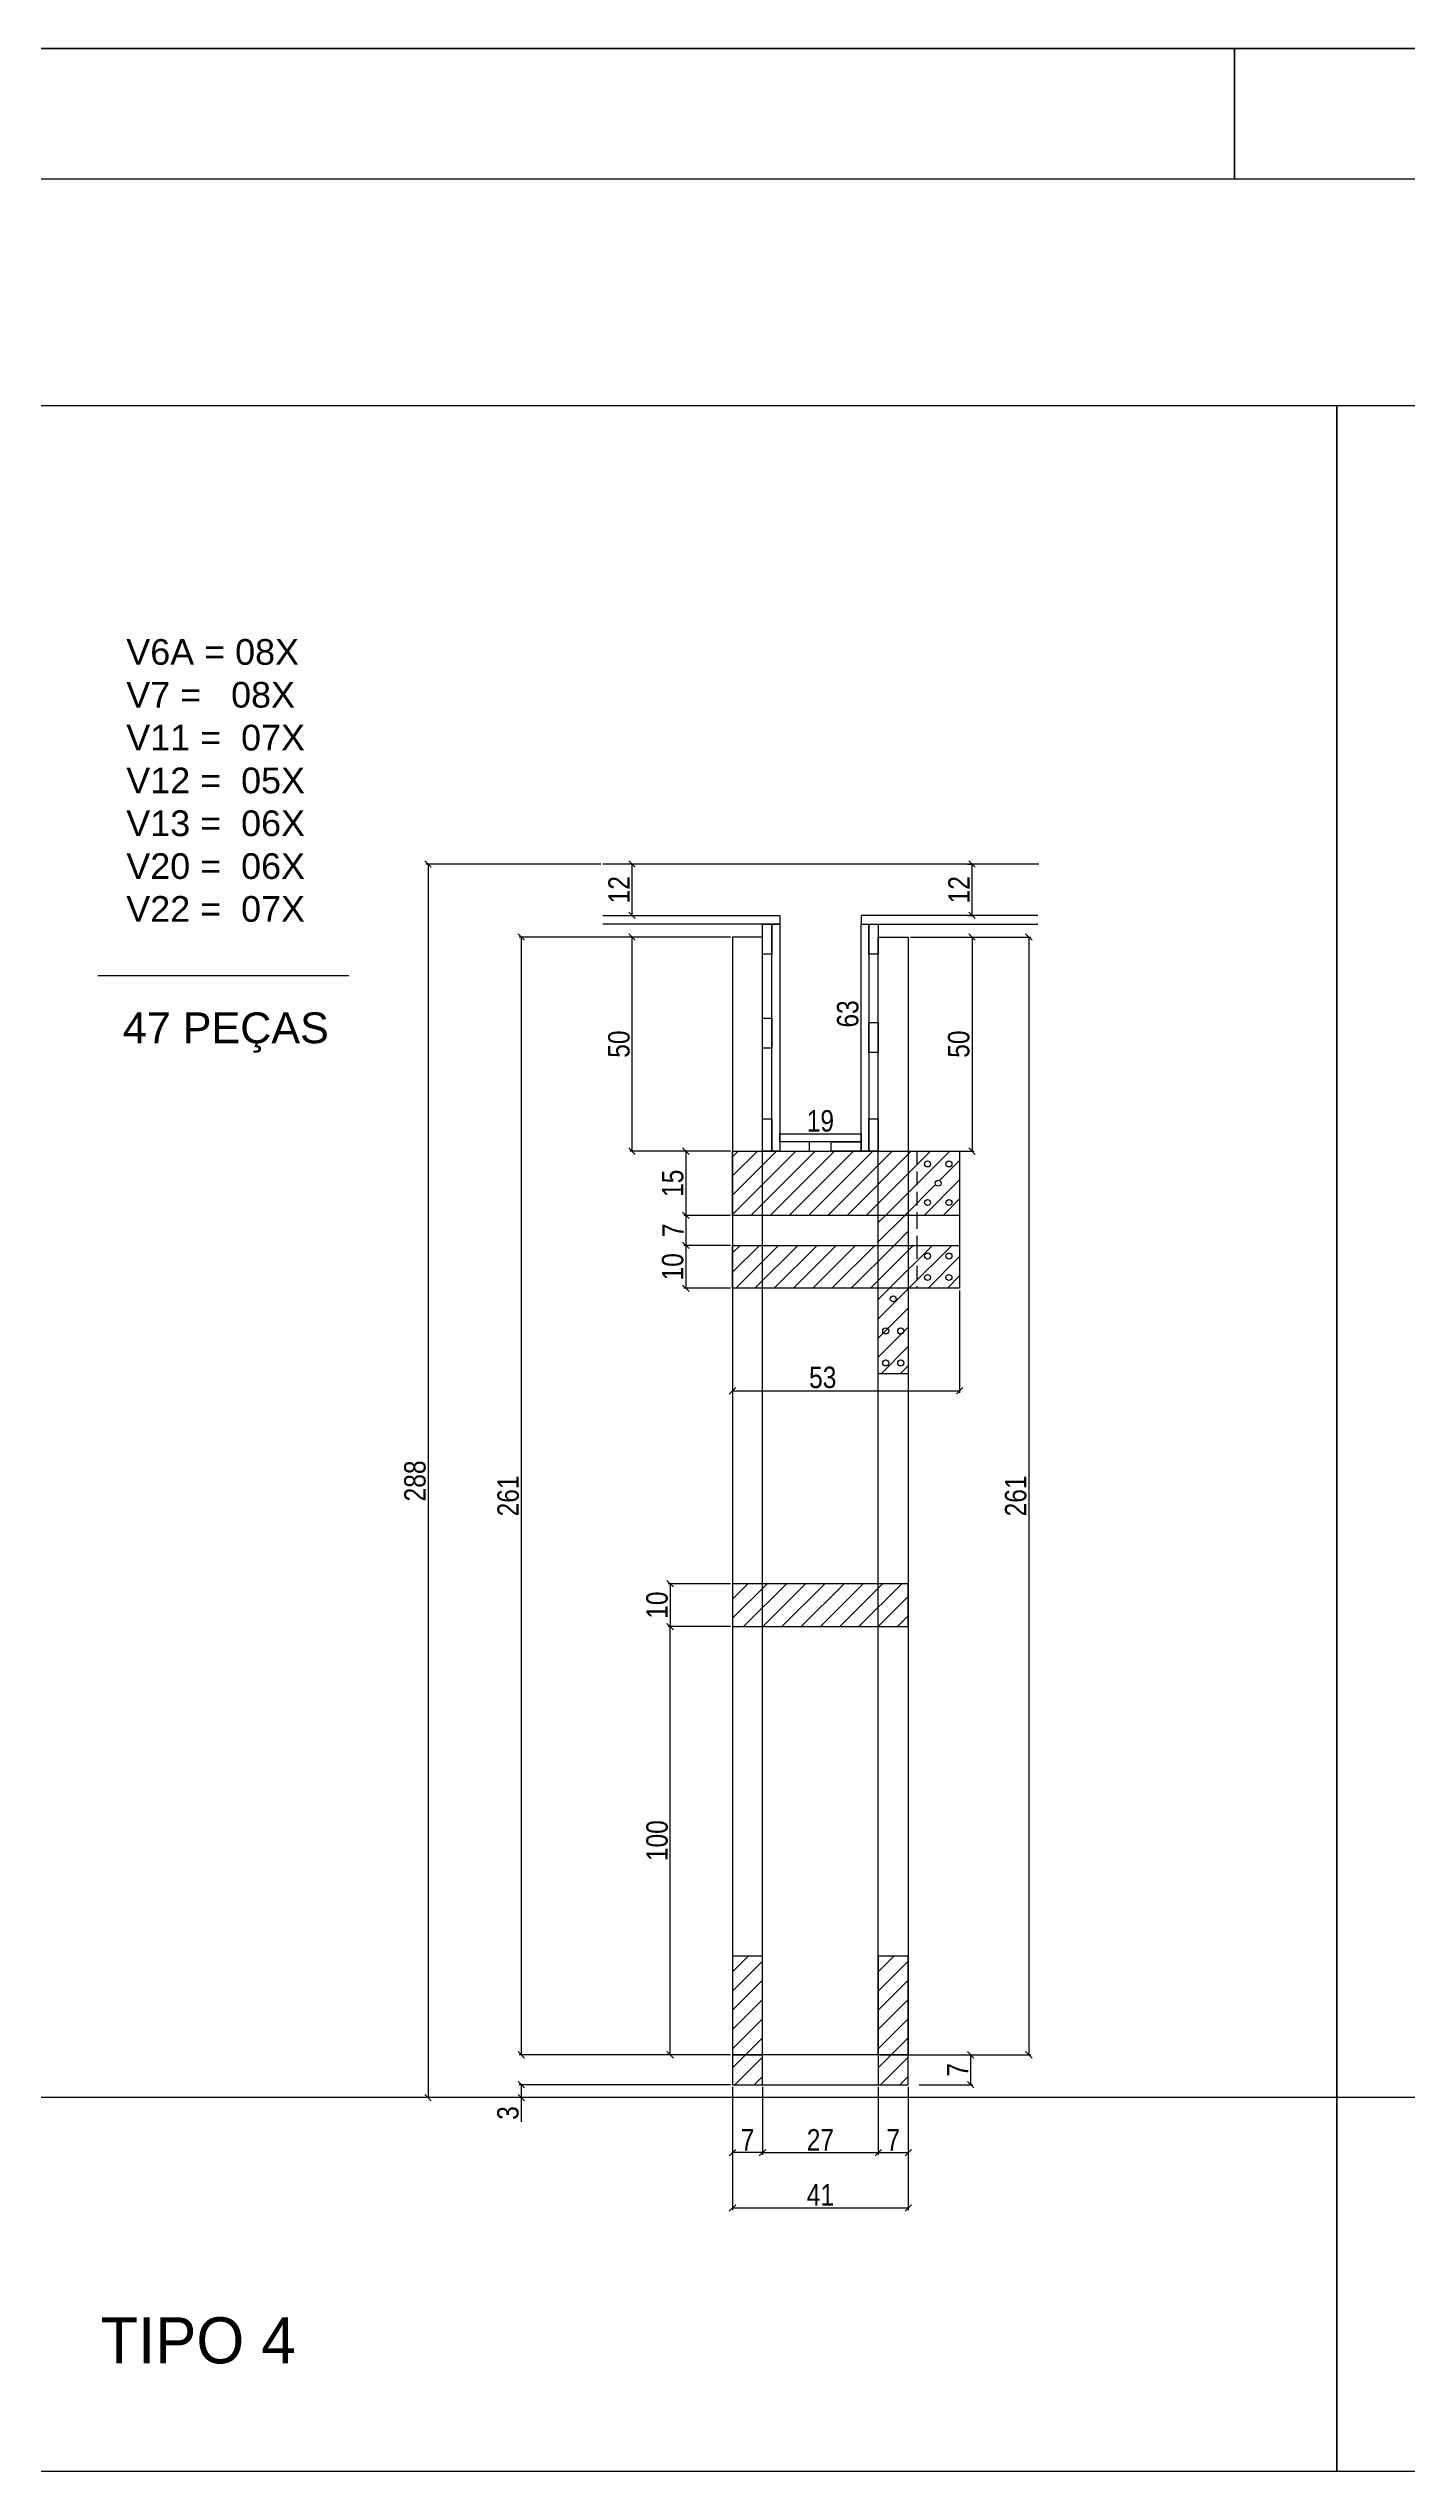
# Model space of a CAD drawing. Extents: x 23583 to 161354, y 153625 to 213918.
# Drawn here: x 32287 to 32922, y 212787 to 213918 of the extents above; entities that cross this region are included whole.
import ezdxf

# ---------------------------------------------------------------- set-up
doc = ezdxf.new("R2010")
doc.units = 0
doc.header["$PDMODE"] = 34
doc.header["$PDSIZE"] = 5
doc.linetypes.add('DASHED2', pattern=[9.525, 6.35, -3.175])
doc.layers.get('0').update_dxf_attribs({"linetype": 'CONTINUOUS'})
doc.layers.get('DEFPOINTS').update_dxf_attribs({"linetype": 'CONTINUOUS'})
for name, color, linetype in [('COTA', 241, 'CONTINUOUS'), ('detalhes', 4, 'CONTINUOUS'), ('HACHURA', 8, 'CONTINUOUS'), ('TIRAS REESCORAMENTO', 252, 'CONTINUOUS'), ('VIGAS', 3, 'CONTINUOUS')]:
    doc.layers.add(name, color=color, linetype=linetype)
doc.layers.add('FOLHA', color=255, linetype='CONTINUOUS', lineweight=40)
doc.styles.add('COTA TECNICA 2X', font='techl___.ttf', dxfattribs={"height": 10})
doc.styles.add('R80-50', font='arial.ttf', dxfattribs={"height": 10})
doc.styles.add('ROMAS860', font='ROMAS860.SHX', dxfattribs={"height": 8.5})
doc.dimstyles.new('SECAO', dxfattribs={"dimscale": 0.333333, "dimtxt": 5, "dimasz": 9, "dimexe": 3, "dimexo": 3, "dimgap": 3, "dimtad": 1, "dimdec": 1, "dimlfac": 0.5, "dimzin": 12, "dimdsep": 46, "dimtxsty": 'COTA TECNICA 2X', "dimblk1": 'OBLIQUE', "dimblk2": 'OBLIQUE', "dimsah": 1, "dimcen": 0.9, "dimclrd": 4, "dimclre": 4, "dimclrt": 240, "dimadec": 1, "dimazin": 3, "dimtfac": 1, "dimtdec": 1, "dimtmove": 0, "dimatfit": 3, "dimfxl": 1, "dimtolj": 1, "dimtzin": 12, "dimarcsym": 0})
pattern_1 = [(45, (9014.8476, 15079.911), (-4.49012806, 4.49012806), [])]

# ---------------------------------------------------------------- blocks, each defined once
blk = doc.blocks.new('_Oblique')
at = {"color": 0, "linetype": 'ByBlock', "lineweight": -2}
blk.add_line((-0.5, -0.5), (0.5, 0.5), dxfattribs=at)
blk = doc.blocks.new('*D2859')
at = {"layer": 'DEFPOINTS', "color": 0, "transparency": 16777216}
for p in [(32606.7, 213503.2), (32508.1, 212981.2), (32606.7, 212981.2)]:
    blk.add_point(p, dxfattribs=at)
at = {"layer": 'detalhes', "color": 4, "lineweight": -2, "transparency": 16777216}
for p, q in [((32605.7, 213503.2), (32507.1, 213503.2)), ((32508.1, 213503.2), (32508.1, 212981.2)), ((32605.7, 212981.2), (32507.1, 212981.2))]:
    blk.add_line(p, q, dxfattribs=at)
at = {"layer": 'detalhes', "color": 4, "lineweight": -2, "transparency": 16777216, "xscale": 3, "yscale": 3, "zscale": 3}
for p, rotation in [((32508.1, 213503.2), 90), ((32508.1, 212981.2), 270)]:
    blk.add_blockref('_Oblique', p, dxfattribs=dict(at, rotation=rotation))
at = {"layer": 'detalhes', "color": 240, "transparency": 16777216, "insert": (32502, 213242.2), "char_height": 10, "attachment_point": 5, "rotation": 90, "style": 'COTA TECNICA 2X'}
blk.add_mtext('\\A1;261', dxfattribs=at)
blk = doc.blocks.new('*D2860')
at = {"layer": 'DEFPOINTS', "color": 0, "transparency": 16777216}
for p in [(32606.7, 212967.2), (32688.7, 212967.2), (32688.7, 212909.7)]:
    blk.add_point(p, dxfattribs=at)
at = {"layer": 'detalhes', "color": 4, "lineweight": -2, "transparency": 16777216}
for p, q in [((32606.7, 212966.2), (32606.7, 212908.7)), ((32688.7, 212966.2), (32688.7, 212908.7)), ((32606.7, 212909.7), (32688.7, 212909.7))]:
    blk.add_line(p, q, dxfattribs=at)
at = {"layer": 'detalhes', "color": 4, "lineweight": -2, "transparency": 16777216, "xscale": 3, "yscale": 3, "zscale": 3, "rotation": 180}
blk.add_blockref('_Oblique', (32606.7, 212909.7), dxfattribs=at)
at = {"layer": 'detalhes', "color": 4, "lineweight": -2, "transparency": 16777216, "xscale": 3, "yscale": 3, "zscale": 3}
blk.add_blockref('_Oblique', (32688.7, 212909.7), dxfattribs=at)
at = {"layer": 'detalhes', "color": 240, "transparency": 16777216, "insert": (32647.7, 212915.8), "char_height": 10, "attachment_point": 5, "style": 'COTA TECNICA 2X'}
blk.add_mtext('\\A1;41', dxfattribs=at)
blk = doc.blocks.new('*D2861')
at = {"layer": 'DEFPOINTS', "color": 0, "transparency": 16777216}
for p in [(32620.7, 212967.2), (32674.7, 212967.2), (32674.7, 212935.5)]:
    blk.add_point(p, dxfattribs=at)
at = {"layer": 'detalhes', "color": 4, "lineweight": -2, "transparency": 16777216}
for p, q in [((32620.7, 212966.2), (32620.7, 212934.5)), ((32674.7, 212966.2), (32674.7, 212934.5)), ((32620.7, 212935.5), (32674.7, 212935.5))]:
    blk.add_line(p, q, dxfattribs=at)
at = {"layer": 'detalhes', "color": 4, "lineweight": -2, "transparency": 16777216, "xscale": 3, "yscale": 3, "zscale": 3, "rotation": 180}
blk.add_blockref('_Oblique', (32620.7, 212935.5), dxfattribs=at)
at = {"layer": 'detalhes', "color": 4, "lineweight": -2, "transparency": 16777216, "xscale": 3, "yscale": 3, "zscale": 3}
blk.add_blockref('_Oblique', (32674.7, 212935.5), dxfattribs=at)
at = {"layer": 'detalhes', "color": 240, "transparency": 16777216, "insert": (32647.7, 212941.5), "char_height": 10, "attachment_point": 5, "style": 'COTA TECNICA 2X'}
blk.add_mtext('\\A1;27', dxfattribs=at)
blk = doc.blocks.new('*D2862')
at = {"layer": 'DEFPOINTS', "color": 0, "transparency": 16777216}
for p in [(32674.7, 212935.5), (32688.7, 212935.5), (32688.7, 212935.5)]:
    blk.add_point(p, dxfattribs=at)
at = {"layer": 'detalhes', "color": 4, "lineweight": -2, "transparency": 16777216}
blk.add_line((32674.7, 212935.5), (32688.7, 212935.5), dxfattribs=at)
at = {"layer": 'detalhes', "color": 4, "lineweight": -2, "transparency": 16777216, "xscale": 3, "yscale": 3, "zscale": 3, "rotation": 180}
blk.add_blockref('_Oblique', (32674.7, 212935.5), dxfattribs=at)
at = {"layer": 'detalhes', "color": 4, "lineweight": -2, "transparency": 16777216, "xscale": 3, "yscale": 3, "zscale": 3}
blk.add_blockref('_Oblique', (32688.7, 212935.5), dxfattribs=at)
at = {"layer": 'detalhes', "color": 240, "transparency": 16777216, "insert": (32681.7, 212941.5), "char_height": 10, "attachment_point": 5, "style": 'COTA TECNICA 2X'}
blk.add_mtext('\\A1;7', dxfattribs=at)
blk = doc.blocks.new('*D2863')
at = {"layer": 'DEFPOINTS', "color": 0, "transparency": 16777216}
for p in [(32606.7, 212935.5), (32606.7, 212935.5), (32620.7, 212935.5)]:
    blk.add_point(p, dxfattribs=at)
at = {"layer": 'detalhes', "color": 4, "lineweight": -2, "transparency": 16777216}
blk.add_line((32620.7, 212935.5), (32606.7, 212935.5), dxfattribs=at)
at = {"layer": 'detalhes', "color": 4, "lineweight": -2, "transparency": 16777216, "xscale": 3, "yscale": 3, "zscale": 3, "rotation": 180}
blk.add_blockref('_Oblique', (32606.7, 212935.5), dxfattribs=at)
at = {"layer": 'detalhes', "color": 4, "lineweight": -2, "transparency": 16777216, "xscale": 3, "yscale": 3, "zscale": 3}
blk.add_blockref('_Oblique', (32620.7, 212935.5), dxfattribs=at)
at = {"layer": 'detalhes', "color": 240, "transparency": 16777216, "insert": (32613.7, 212941.5), "char_height": 10, "attachment_point": 5, "style": 'COTA TECNICA 2X'}
blk.add_mtext('\\A1;7', dxfattribs=at)
blk = doc.blocks.new('*D2864')
at = {"layer": 'DEFPOINTS', "color": 0, "transparency": 16777216}
for p in [(32606.7, 213201.2), (32577.6, 213181.2), (32606.7, 213181.2)]:
    blk.add_point(p, dxfattribs=at)
at = {"layer": 'detalhes', "color": 4, "lineweight": -2, "transparency": 16777216}
for p, q in [((32605.7, 213201.2), (32576.6, 213201.2)), ((32577.6, 213201.2), (32577.6, 213181.2)), ((32605.7, 213181.2), (32576.6, 213181.2))]:
    blk.add_line(p, q, dxfattribs=at)
at = {"layer": 'detalhes', "color": 4, "lineweight": -2, "transparency": 16777216, "xscale": 3, "yscale": 3, "zscale": 3}
for p, rotation in [((32577.6, 213201.2), 90), ((32577.6, 213181.2), 270)]:
    blk.add_blockref('_Oblique', p, dxfattribs=dict(at, rotation=rotation))
at = {"layer": 'detalhes', "color": 240, "transparency": 16777216, "insert": (32571.5, 213191.2), "char_height": 10, "attachment_point": 5, "rotation": 90, "style": 'COTA TECNICA 2X'}
blk.add_mtext('\\A1;10', dxfattribs=at)
blk = doc.blocks.new('*D2865')
at = {"layer": 'DEFPOINTS', "color": 0, "transparency": 16777216}
for p in [(32688.7, 213503.2), (32688.7, 213403.2), (32718.5, 213403.2)]:
    blk.add_point(p, dxfattribs=at)
at = {"layer": 'detalhes', "color": 4, "lineweight": -2, "transparency": 16777216}
for p, q in [((32689.7, 213503.2), (32719.5, 213503.2)), ((32718.5, 213503.2), (32718.5, 213403.2)), ((32689.7, 213403.2), (32719.5, 213403.2))]:
    blk.add_line(p, q, dxfattribs=at)
at = {"layer": 'detalhes', "color": 4, "lineweight": -2, "transparency": 16777216, "xscale": 3, "yscale": 3, "zscale": 3}
for p, rotation in [((32718.5, 213503.2), 90), ((32718.5, 213403.2), 270)]:
    blk.add_blockref('_Oblique', p, dxfattribs=dict(at, rotation=rotation))
at = {"layer": 'detalhes', "color": 240, "transparency": 16777216, "insert": (32712.3, 213453.2), "char_height": 10, "attachment_point": 5, "rotation": 90, "style": 'COTA TECNICA 2X'}
blk.add_mtext('\\A1;50', dxfattribs=at)
blk = doc.blocks.new('*D2866')
at = {"layer": 'DEFPOINTS', "color": 0, "transparency": 16777216}
for p in [(32546.2, 213537.3), (32464.6, 212961.2), (32606.7, 212961.2)]:
    blk.add_point(p, dxfattribs=at)
at = {"layer": 'detalhes', "color": 4, "lineweight": -2, "transparency": 16777216}
for p, q in [((32545.2, 213537.3), (32463.6, 213537.3)), ((32464.6, 213537.3), (32464.6, 212961.2)), ((32605.7, 212961.2), (32463.6, 212961.2))]:
    blk.add_line(p, q, dxfattribs=at)
at = {"layer": 'detalhes', "color": 4, "lineweight": -2, "transparency": 16777216, "xscale": 3, "yscale": 3, "zscale": 3}
for p, rotation in [((32464.6, 213537.3), 90), ((32464.6, 212961.2), 270)]:
    blk.add_blockref('_Oblique', p, dxfattribs=dict(at, rotation=rotation))
at = {"layer": 'detalhes', "color": 240, "transparency": 16777216, "insert": (32458.5, 213249.2), "char_height": 10, "attachment_point": 5, "rotation": 90, "style": 'COTA TECNICA 2X'}
blk.add_mtext('\\A1;288', dxfattribs=at)
blk = doc.blocks.new('*D2867')
at = {"layer": 'DEFPOINTS', "color": 0, "transparency": 16777216}
for p in [(32508.1, 212961.2), (32606.7, 212967.2), (32606.7, 212961.2)]:
    blk.add_point(p, dxfattribs=at)
at = {"layer": 'detalhes', "color": 4, "lineweight": -2, "transparency": 16777216}
for p, q in [((32605.7, 212967.2), (32507.1, 212967.2)), ((32605.7, 212961.2), (32507.1, 212961.2)), ((32508.1, 212967.2), (32508.1, 212961.2)), ((32508.1, 212961.2), (32508.1, 212949.9))]:
    blk.add_line(p, q, dxfattribs=at)
at = {"layer": 'detalhes', "color": 4, "lineweight": -2, "transparency": 16777216, "xscale": 3, "yscale": 3, "zscale": 3}
for p, rotation in [((32508.1, 212967.2), 90), ((32508.1, 212961.2), 270)]:
    blk.add_blockref('_Oblique', p, dxfattribs=dict(at, rotation=rotation))
at = {"layer": 'detalhes', "color": 240, "transparency": 16777216, "insert": (32501.9, 212954), "char_height": 10, "attachment_point": 5, "rotation": 90, "style": 'COTA TECNICA 2X'}
blk.add_mtext('\\A1;3', dxfattribs=at)
blk = doc.blocks.new('*D2868')
at = {"layer": 'DEFPOINTS', "color": 0, "transparency": 16777216}
for p in [(32647.7, 213537.3), (32666.7, 213537.3), (32643.7, 213411.2)]:
    blk.add_point(p, dxfattribs=at)
at = {"layer": 'detalhes', "color": 240, "transparency": 16777216, "insert": (32660.5, 213467.3), "char_height": 10, "attachment_point": 5, "rotation": 90, "style": 'COTA TECNICA 2X'}
blk.add_mtext('\\A1;63', dxfattribs=at)
blk = doc.blocks.new('*D2869')
at = {"layer": 'DEFPOINTS', "color": 0, "transparency": 16777216}
for p in [(32628.7, 213411.2), (32666.7, 213411.2), (32666.7, 213411.2)]:
    blk.add_point(p, dxfattribs=at)
at = {"layer": 'detalhes', "color": 240, "transparency": 16777216, "insert": (32647.7, 213417.3), "char_height": 10, "attachment_point": 5, "style": 'COTA TECNICA 2X'}
blk.add_mtext('\\A1;19', dxfattribs=at)
blk = doc.blocks.new('*D2870')
at = {"layer": 'DEFPOINTS', "color": 0, "transparency": 16777216}
for p in [(32577.6, 213181.2), (32606.7, 213181.2), (32605.7, 212981.2)]:
    blk.add_point(p, dxfattribs=at)
at = {"layer": 'detalhes', "color": 4, "lineweight": -2, "transparency": 16777216}
for p, q in [((32605.7, 213181.2), (32576.6, 213181.2)), ((32577.6, 212981.2), (32577.6, 213181.2)), ((32604.7, 212981.2), (32576.6, 212981.2))]:
    blk.add_line(p, q, dxfattribs=at)
at = {"layer": 'detalhes', "color": 4, "lineweight": -2, "transparency": 16777216, "xscale": 3, "yscale": 3, "zscale": 3}
for p, rotation in [((32577.6, 213181.2), 90), ((32577.6, 212981.2), 270)]:
    blk.add_blockref('_Oblique', p, dxfattribs=dict(at, rotation=rotation))
at = {"layer": 'detalhes', "color": 240, "transparency": 16777216, "insert": (32571.5, 213081.2), "char_height": 10, "attachment_point": 5, "rotation": 90, "style": 'COTA TECNICA 2X'}
blk.add_mtext('\\A1;100', dxfattribs=at)
blk = doc.blocks.new('*D2871')
at = {"layer": 'DEFPOINTS', "color": 0, "transparency": 16777216}
for p in [(32606.7, 213363.2), (32712.7, 213339.2), (32712.7, 213291.3)]:
    blk.add_point(p, dxfattribs=at)
at = {"layer": 'detalhes', "color": 4, "lineweight": -2, "transparency": 16777216}
for p, q in [((32606.7, 213362.2), (32606.7, 213290.3)), ((32712.7, 213338.2), (32712.7, 213290.3)), ((32606.7, 213291.3), (32712.7, 213291.3))]:
    blk.add_line(p, q, dxfattribs=at)
at = {"layer": 'detalhes', "color": 4, "lineweight": -2, "transparency": 16777216, "xscale": 3, "yscale": 3, "zscale": 3, "rotation": 180}
blk.add_blockref('_Oblique', (32606.7, 213291.3), dxfattribs=at)
at = {"layer": 'detalhes', "color": 4, "lineweight": -2, "transparency": 16777216, "xscale": 3, "yscale": 3, "zscale": 3}
blk.add_blockref('_Oblique', (32712.7, 213291.3), dxfattribs=at)
at = {"layer": 'detalhes', "color": 240, "transparency": 16777216, "insert": (32648.8, 213297.5), "char_height": 10, "attachment_point": 5, "style": 'COTA TECNICA 2X'}
blk.add_mtext('\\A1;53', dxfattribs=at)
blk = doc.blocks.new('*D2872')
at = {"layer": 'DEFPOINTS', "color": 0, "transparency": 16777216}
for p in [(32715.3, 213537.3), (32718.5, 213537.3), (32715.3, 213513.3)]:
    blk.add_point(p, dxfattribs=at)
at = {"layer": 'detalhes', "color": 4, "lineweight": -2, "transparency": 16777216}
for p, q in [((32716.3, 213537.3), (32719.5, 213537.3)), ((32718.5, 213513.3), (32718.5, 213537.3)), ((32716.3, 213513.3), (32719.5, 213513.3))]:
    blk.add_line(p, q, dxfattribs=at)
at = {"layer": 'detalhes', "color": 4, "lineweight": -2, "transparency": 16777216, "xscale": 3, "yscale": 3, "zscale": 3}
for p, rotation in [((32718.5, 213537.3), 90), ((32718.5, 213513.3), 270)]:
    blk.add_blockref('_Oblique', p, dxfattribs=dict(at, rotation=rotation))
at = {"layer": 'detalhes', "color": 240, "transparency": 16777216, "insert": (32712.4, 213525.3), "char_height": 10, "attachment_point": 5, "rotation": 90, "style": 'COTA TECNICA 2X'}
blk.add_mtext('\\A1;12', dxfattribs=at)
blk = doc.blocks.new('*D2873')
at = {"layer": 'DEFPOINTS', "color": 0, "transparency": 16777216}
for p in [(32689.7, 213503.2), (32689.7, 212981.2), (32745, 212981.2)]:
    blk.add_point(p, dxfattribs=at)
at = {"layer": 'detalhes', "color": 4, "lineweight": -2, "transparency": 16777216}
for p, q in [((32690.7, 213503.2), (32746, 213503.2)), ((32745, 213503.2), (32745, 212981.2)), ((32690.7, 212981.2), (32746, 212981.2))]:
    blk.add_line(p, q, dxfattribs=at)
at = {"layer": 'detalhes', "color": 4, "lineweight": -2, "transparency": 16777216, "xscale": 3, "yscale": 3, "zscale": 3}
for p, rotation in [((32745, 213503.2), 90), ((32745, 212981.2), 270)]:
    blk.add_blockref('_Oblique', p, dxfattribs=dict(at, rotation=rotation))
at = {"layer": 'detalhes', "color": 240, "transparency": 16777216, "insert": (32738.9, 213242.2), "char_height": 10, "attachment_point": 5, "rotation": 90, "style": 'COTA TECNICA 2X'}
blk.add_mtext('\\A1;261', dxfattribs=at)
blk = doc.blocks.new('*D2874')
at = {"layer": 'DEFPOINTS', "color": 0, "transparency": 16777216}
for p in [(32674.7, 212981.2), (32692.8, 212967.2), (32717.8, 212967.2)]:
    blk.add_point(p, dxfattribs=at)
at = {"layer": 'detalhes', "color": 4, "lineweight": -2, "transparency": 16777216}
for p, q in [((32675.7, 212981.2), (32718.8, 212981.2)), ((32717.8, 212981.2), (32717.8, 212967.2)), ((32693.8, 212967.2), (32718.8, 212967.2))]:
    blk.add_line(p, q, dxfattribs=at)
at = {"layer": 'detalhes', "color": 4, "lineweight": -2, "transparency": 16777216, "xscale": 3, "yscale": 3, "zscale": 3}
for p, rotation in [((32717.8, 212981.2), 90), ((32717.8, 212967.2), 270)]:
    blk.add_blockref('_Oblique', p, dxfattribs=dict(at, rotation=rotation))
at = {"layer": 'detalhes', "color": 240, "transparency": 16777216, "insert": (32711.8, 212974.2), "char_height": 10, "attachment_point": 5, "rotation": 90, "style": 'COTA TECNICA 2X'}
blk.add_mtext('\\A1;7', dxfattribs=at)
blk = doc.blocks.new('*D2877')
at = {"layer": 'DEFPOINTS', "color": 0, "transparency": 16777216}
for p in [(32606.7, 213403.2), (32584.9, 213373.2), (32606.7, 213373.2)]:
    blk.add_point(p, dxfattribs=at)
at = {"layer": 'detalhes', "color": 4, "lineweight": -2, "transparency": 16777216}
for p, q in [((32605.7, 213403.2), (32583.9, 213403.2)), ((32584.9, 213403.2), (32584.9, 213373.2)), ((32605.7, 213373.2), (32583.9, 213373.2))]:
    blk.add_line(p, q, dxfattribs=at)
at = {"layer": 'detalhes', "color": 4, "lineweight": -2, "transparency": 16777216, "xscale": 3, "yscale": 3, "zscale": 3}
for p, rotation in [((32584.9, 213403.2), 90), ((32584.9, 213373.2), 270)]:
    blk.add_blockref('_Oblique', p, dxfattribs=dict(at, rotation=rotation))
at = {"layer": 'detalhes', "color": 240, "transparency": 16777216, "insert": (32578.8, 213388.2), "char_height": 10, "attachment_point": 5, "rotation": 90, "style": 'COTA TECNICA 2X'}
blk.add_mtext('\\A1;15', dxfattribs=at)
blk = doc.blocks.new('*D2878')
at = {"layer": 'DEFPOINTS', "color": 0, "transparency": 16777216}
for p in [(32606.7, 213359.2), (32584.9, 213339.2), (32606.7, 213339.2)]:
    blk.add_point(p, dxfattribs=at)
at = {"layer": 'detalhes', "color": 4, "lineweight": -2, "transparency": 16777216}
for p, q in [((32605.7, 213359.2), (32583.9, 213359.2)), ((32584.9, 213359.2), (32584.9, 213339.2)), ((32605.7, 213339.2), (32583.9, 213339.2))]:
    blk.add_line(p, q, dxfattribs=at)
at = {"layer": 'detalhes', "color": 4, "lineweight": -2, "transparency": 16777216, "xscale": 3, "yscale": 3, "zscale": 3}
for p, rotation in [((32584.9, 213359.2), 90), ((32584.9, 213339.2), 270)]:
    blk.add_blockref('_Oblique', p, dxfattribs=dict(at, rotation=rotation))
at = {"layer": 'detalhes', "color": 240, "transparency": 16777216, "insert": (32578.8, 213349.2), "char_height": 10, "attachment_point": 5, "rotation": 90, "style": 'COTA TECNICA 2X'}
blk.add_mtext('\\A1;10', dxfattribs=at)
blk = doc.blocks.new('*D2879')
at = {"layer": 'DEFPOINTS', "color": 0, "transparency": 16777216}
for p in [(32606.7, 213373.2), (32584.9, 213359.2), (32606.7, 213359.2)]:
    blk.add_point(p, dxfattribs=at)
at = {"layer": 'detalhes', "color": 4, "lineweight": -2, "transparency": 16777216}
for p, q in [((32605.7, 213373.2), (32583.9, 213373.2)), ((32584.9, 213373.2), (32584.9, 213359.2)), ((32605.7, 213359.2), (32583.9, 213359.2))]:
    blk.add_line(p, q, dxfattribs=at)
at = {"layer": 'detalhes', "color": 4, "lineweight": -2, "transparency": 16777216, "xscale": 3, "yscale": 3, "zscale": 3}
for p, rotation in [((32584.9, 213373.2), 90), ((32584.9, 213359.2), 270)]:
    blk.add_blockref('_Oblique', p, dxfattribs=dict(at, rotation=rotation))
at = {"layer": 'detalhes', "color": 240, "transparency": 16777216, "insert": (32578.9, 213366.2), "char_height": 10, "attachment_point": 5, "rotation": 90, "style": 'COTA TECNICA 2X'}
blk.add_mtext('\\A1;7', dxfattribs=at)
blk = doc.blocks.new('*D2875')
at = {"layer": 'DEFPOINTS', "color": 0, "transparency": 16777216}
for p in [(32559.8, 213503.2), (32559.8, 213503.2), (32606.7, 213403.2)]:
    blk.add_point(p, dxfattribs=at)
at = {"layer": 'detalhes', "color": 4, "lineweight": -2, "transparency": 16777216}
for p, q in [((32559.8, 213403.2), (32559.8, 213503.2)), ((32560.8, 213503.2), (32560.8, 213503.2)), ((32605.7, 213403.2), (32558.8, 213403.2))]:
    blk.add_line(p, q, dxfattribs=at)
at = {"layer": 'detalhes', "color": 4, "lineweight": -2, "transparency": 16777216, "xscale": 3, "yscale": 3, "zscale": 3}
for p, rotation in [((32559.8, 213503.2), 90), ((32559.8, 213403.2), 270)]:
    blk.add_blockref('_Oblique', p, dxfattribs=dict(at, rotation=rotation))
at = {"layer": 'detalhes', "color": 240, "transparency": 16777216, "insert": (32553.7, 213453.2), "char_height": 10, "attachment_point": 5, "rotation": 90, "style": 'COTA TECNICA 2X'}
blk.add_mtext('\\A1;50', dxfattribs=at)
blk = doc.blocks.new('*D2876')
at = {"layer": 'DEFPOINTS', "color": 0, "transparency": 16777216}
for p in [(32559.8, 213537.3), (32559.8, 213537.3), (32559.8, 213513.3)]:
    blk.add_point(p, dxfattribs=at)
at = {"layer": 'detalhes', "color": 4, "lineweight": -2, "transparency": 16777216}
for p, q in [((32559.8, 213513.3), (32559.8, 213537.3)), ((32560.8, 213537.3), (32560.8, 213537.3)), ((32560.8, 213513.3), (32560.8, 213513.3))]:
    blk.add_line(p, q, dxfattribs=at)
at = {"layer": 'detalhes', "color": 4, "lineweight": -2, "transparency": 16777216, "xscale": 3, "yscale": 3, "zscale": 3}
for p, rotation in [((32559.8, 213537.3), 90), ((32559.8, 213513.3), 270)]:
    blk.add_blockref('_Oblique', p, dxfattribs=dict(at, rotation=rotation))
at = {"layer": 'detalhes', "color": 240, "transparency": 16777216, "insert": (32553.7, 213525.3), "char_height": 10, "attachment_point": 5, "rotation": 90, "style": 'COTA TECNICA 2X'}
blk.add_mtext('\\A1;12', dxfattribs=at)

msp = doc.modelspace()

# ---------------------------------------------------------------- hatches: boundary and pattern name
at = {"layer": 'COTA'}
h = msp.add_hatch(dxfattribs=at)
h.set_pattern_fill('ANSI31', color=256, scale=2, style=0)
h.set_pattern_definition(pattern_1)
h.paths.add_polyline_path([(32712.7, 213403.23), (32606.7, 213403.23), (32606.7, 213373.23), (32712.7, 213373.23)])
edge = h.paths.add_edge_path(flags=16)
edge.add_arc((32697.7, 213379.23), 1.4, 0, 360)
edge = h.paths.add_edge_path(flags=16)
edge.add_arc((32702.7, 213388.23), 1.4, 0, 360)
edge = h.paths.add_edge_path(flags=16)
edge.add_arc((32697.7, 213397.23), 1.4, 0, 360)
edge = h.paths.add_edge_path(flags=16)
edge.add_arc((32707.7, 213379.23), 1.4, 0, 360)
edge = h.paths.add_edge_path(flags=16)
edge.add_arc((32707.7, 213397.23), 1.4, 0, 360)
h = msp.add_hatch(dxfattribs=at)
h.set_pattern_fill('ANSI31', color=256, scale=2, style=0)
h.set_pattern_definition(pattern_1)
h.paths.add_polyline_path([(32674.7, 213373.23), (32674.7, 213359.23), (32688.7, 213359.23), (32688.7, 213373.23)])
h = msp.add_hatch(dxfattribs=at)
h.set_pattern_fill('ANSI31', color=256, scale=2, style=0)
h.set_pattern_definition(pattern_1)
h.paths.add_polyline_path([(32712.7, 213359.23), (32606.7, 213359.23), (32606.7, 213339.23), (32712.7, 213339.23)])
edge = h.paths.add_edge_path(flags=16)
edge.add_arc((32697.7, 213354.23), 1.4, 0, 360)
edge = h.paths.add_edge_path(flags=16)
edge.add_arc((32697.7, 213344.23), 1.4, 0, 360)
edge = h.paths.add_edge_path(flags=16)
edge.add_arc((32707.7, 213354.23), 1.4, 0, 360)
edge = h.paths.add_edge_path(flags=16)
edge.add_arc((32707.7, 213344.23), 1.4, 0, 360)
h = msp.add_hatch(dxfattribs=at)
h.set_pattern_fill('ANSI31', color=256, scale=2, style=0)
h.set_pattern_definition(pattern_1)
h.paths.add_polyline_path([(32674.7, 213299.29), (32688.7, 213299.29), (32688.7, 213339.23), (32674.7, 213339.23)])
h = msp.add_hatch(dxfattribs=at)
h.set_pattern_fill('ANSI31', color=256, scale=2, style=0)
h.set_pattern_definition(pattern_1)
h.paths.add_polyline_path([(32688.7, 213201.21), (32606.7, 213201.21), (32606.7, 213181.21), (32688.7, 213181.21)])
h = msp.add_hatch(dxfattribs=at)
h.set_pattern_fill('ANSI31', color=256, scale=2, style=0)
h.set_pattern_definition([(45, (12762.481, 207158.0003), (-4.490128, 4.490128), [])])
h.paths.add_polyline_path([(32606.7, 212967.19), (32620.7, 212967.19), (32620.7, 213027.19), (32606.7, 213027.19)])
h = msp.add_hatch(dxfattribs=at)
h.set_pattern_fill('ANSI31', color=256, scale=2, style=0)
h.set_pattern_definition([(45, (12830.481, 207158.0003), (-4.490128, 4.490128), [])])
h.paths.add_polyline_path([(32674.7, 212967.19), (32688.7, 212967.19), (32688.7, 213027.19), (32674.7, 213027.19)])

# ---------------------------------------------------------------- linework, layer by layer
at = {"color": 30}
msp.add_line((29670.84, 213857.22), (35029.57, 213857.22), dxfattribs=at)
at = {"linetype": 'Continuous'}
msp.add_line((32712.7, 213373.23), (32712.7, 213359.23), dxfattribs=at)
msp.add_line((32688.7, 213299.29), (32674.7, 213299.29))
for points in [[(32606.7, 212981.19), (32620.7, 212981.19), (32620.7, 213503.16), (32606.7, 213503.16)], [(32688.7, 212981.19), (32674.7, 212981.19), (32674.7, 213503.16), (32688.7, 213503.16)], [(32712.7, 213373.23), (32606.7, 213373.23), (32606.7, 213403.23), (32712.7, 213403.23)], [(32712.7, 213339.23), (32606.7, 213339.23), (32606.7, 213359.23), (32712.7, 213359.23)], [(32606.7, 212967.19), (32620.7, 212967.19), (32620.7, 213027.19), (32606.7, 213027.19)], [(32674.7, 212967.19), (32688.7, 212967.19), (32688.7, 213027.19), (32674.7, 213027.19)]]:
    msp.add_lwpolyline(points, close=True, dxfattribs=at)
for points in [[(32606.7, 213181.21), (32688.7, 213181.21), (32688.7, 213201.21), (32606.7, 213201.21), (32606.7, 213181.21)], [(32628.7, 212967.19), (32688.7, 212967.19), (32688.7, 212981.19), (32606.7, 212981.19), (32606.7, 212967.19), (32628.7, 212967.19)]]:
    msp.add_lwpolyline(points, dxfattribs=at)
for centre in [(32697.7, 213397.23), (32707.7, 213397.23), (32702.7, 213388.23), (32697.7, 213379.23), (32707.7, 213379.23), (32697.7, 213354.23), (32707.7, 213354.23), (32697.7, 213344.23), (32707.7, 213344.23), (32681.7, 213334.23), (32678.2, 213319.26), (32685.2, 213319.26), (32678.2, 213304.29), (32685.2, 213304.29)]:
    msp.add_circle(centre, 1.4)
at = {"layer": 'COTA', "linetype": 'DASHED2'}
for p, q in [((32692.7, 213403.23), (32692.7, 213373.23)), ((32692.7, 213373.23), (32692.7, 213359.23)), ((32692.7, 213359.23), (32692.7, 213339.23))]:
    msp.add_line(p, q, dxfattribs=at)
at = {"layer": 'FOLHA'}
for p, q in [((29518.43, 213918.18), (35090.53, 213918.18)), ((32840.96, 213918.18), (32840.96, 213857.22))]:
    msp.add_line(p, q, dxfattribs=at)
at = {"layer": 'HACHURA', "color": 7}
msp.add_line((32310.44, 213485.31), (32427.59, 213485.31), dxfattribs=at)
at = {"layer": 'TIRAS REESCORAMENTO', "linetype": 'ByBlock'}
for p, q in [((32749.66, 213537.28), (32546.22, 213537.28)), ((32628.7, 213509.28), (32546.22, 213509.28)), ((32666.7, 213509.28), (32749.18, 213509.28)), ((34975.73, 212961.19), (29767.28, 212961.19))]:
    msp.add_line(p, q, dxfattribs=at)
for points in [[(32546.22, 213513.28), (32628.7, 213513.28), (32628.7, 213509.28), (32546.22, 213509.28)], [(32749.18, 213513.28), (32666.7, 213513.28), (32666.7, 213509.28), (32749.18, 213509.28)], [(32628.7, 213403.23), (32625.1, 213403.23), (32625.1, 213509.28), (32628.7, 213509.28), (32628.7, 213403.23)], [(32670.3, 213403.23), (32666.7, 213403.23), (32666.7, 213509.28), (32670.3, 213509.28), (32670.3, 213403.23)]]:
    msp.add_lwpolyline(points, dxfattribs=at)
for points in [[(32620.7, 213509.28), (32625.1, 213509.28), (32625.1, 213495.28), (32620.7, 213495.28)], [(32670.3, 213509.28), (32674.7, 213509.28), (32674.7, 213495.28), (32670.3, 213495.28)], [(32620.7, 213465.26), (32625.1, 213465.26), (32625.1, 213451.26), (32620.7, 213451.26)], [(32670.3, 213463.26), (32674.7, 213463.26), (32674.7, 213449.26), (32670.3, 213449.26)], [(32620.7, 213418.23), (32625.1, 213418.23), (32625.1, 213403.23), (32620.7, 213403.23)], [(32666.7, 213407.63), (32628.7, 213407.63), (32628.7, 213411.23), (32666.7, 213411.23)], [(32670.3, 213418.23), (32674.7, 213418.23), (32674.7, 213403.23), (32670.3, 213403.23)], [(32642.66, 213403.23), (32642.66, 213407.63), (32628.7, 213407.63), (32628.7, 213403.23)], [(32652.73, 213403.23), (32652.73, 213407.63), (32666.7, 213407.63), (32666.7, 213403.23)]]:
    msp.add_lwpolyline(points, close=True, dxfattribs=at)
at = {"layer": 'VIGAS'}
for points in [[(32888.68, 212786.58), (32264.4, 212786.58), (32264.4, 213751.37), (32888.68, 213751.37)], [(33562.68, 212786.58), (32888.68, 212786.58), (32888.68, 213751.37), (33562.68, 213751.37)]]:
    msp.add_lwpolyline(points, close=True, dxfattribs=at)

# ---------------------------------------------------------------- texts
at = {"layer": 'COTA', "color": 5, "style": 'ROMAS860'}
msp.add_text('TIPO 4', height=21.505, dxfattribs=at).set_placement((32311.69, 212837.1))
at = {"layer": 'VIGAS', "color": 7, "attachment_point": 1, "style": 'R80-50'}
for s, width, insert, char_height in [('V6A = 08X\\PV7 =   08X\\PV11 =  07X\\PV12 =  05X\\PV13 =  06X\\PV20 =  06X\\PV22 =  07X', 124.324, (32323.74, 213642.36), 12), ('47 PEÇAS', 162.221, (32322.12, 213468.02), 14.4)]:
    msp.add_mtext_dynamic_manual_height_columns(s, width=width, gutter_width=50, heights=[0], dxfattribs=dict(at, insert=insert, char_height=char_height))

# ---------------------------------------------------------------- dimensions: what is measured, and where the dimension line sits
at = {"layer": 'detalhes', "color": 3}
for base, p1, p2, picture, middle in [((32464.59, 212961.19), (32546.22, 213537.28), (32606.7, 212961.19), '*D2866', (32458.49, 213249.24)), ((32559.77, 213537.28), (32559.77, 213513.28), (32559.77, 213537.28), '*D2876', (32553.71, 213525.28)), ((32718.45, 213537.28), (32715.3, 213513.28), (32715.3, 213537.28), '*D2872', (32712.39, 213525.28)), ((32508.09, 212981.19), (32606.7, 213503.16), (32606.7, 212981.19), '*D2859', (32501.99, 213242.18)), ((32559.77, 213503.16), (32606.7, 213403.23), (32559.77, 213503.16), '*D2875', (32553.66, 213453.2)), ((32718.45, 213403.23), (32688.7, 213503.16), (32688.7, 213403.23), '*D2865', (32712.34, 213453.2)), ((32744.99, 212981.19), (32689.7, 213503.16), (32689.7, 212981.19), '*D2873', (32738.89, 213242.18)), ((32584.93, 213373.23), (32606.7, 213403.23), (32606.7, 213373.23), '*D2877', (32578.82, 213388.23)), ((32584.93, 213359.23), (32606.7, 213373.23), (32606.7, 213359.23), '*D2879', (32578.86, 213366.23)), ((32584.93, 213339.23), (32606.7, 213359.23), (32606.7, 213339.23), '*D2878', (32578.83, 213349.23)), ((32577.6, 213181.21), (32606.7, 213201.21), (32606.7, 213181.21), '*D2864', (32571.5, 213191.21)), ((32577.6, 213181.21), (32605.7, 212981.19), (32606.7, 213181.21), '*D2870', (32571.5, 213081.2)), ((32717.85, 212967.19), (32674.7, 212981.19), (32692.76, 212967.19), '*D2874', (32711.77, 212974.19)), ((32508.09, 212961.19), (32606.7, 212967.19), (32606.7, 212961.19), '*D2867', (32501.87, 212954.03))]:
    dim = msp.add_linear_dim(base=base, p1=p1, p2=p2, angle=90, dimstyle='SECAO', dxfattribs=at)
    dim.commit()
    dim.dimension.update_dxf_attribs({"geometry": picture, "text_midpoint": middle})
dim = msp.add_linear_dim(base=(32666.7, 213537.28), p1=(32643.74, 213411.23), p2=(32647.7, 213537.28), angle=90, dimstyle='SECAO', override={"dimse1": 1, "dimse2": 1, "dimsd1": 1, "dimsd2": 1}, dxfattribs=at)
dim.commit()
dim.dimension.update_dxf_attribs({"geometry": '*D2868', "text_midpoint": (32666.7, 213467.33), "dimtype": 160})
dim = msp.add_linear_dim(base=(32666.7, 213411.23), p1=(32628.7, 213411.23), p2=(32666.7, 213411.23), dimstyle='SECAO', override={"dimse1": 1, "dimse2": 1, "dimsd1": 1, "dimsd2": 1}, dxfattribs=at)
dim.commit()
dim.dimension.update_dxf_attribs({"geometry": '*D2869', "text_midpoint": (32647.7, 213411.23), "dimtype": 160})
for base, p1, p2, picture, middle in [((32712.7, 213291.31), (32606.7, 213363.23), (32712.7, 213339.23), '*D2871', (32648.83, 213291.31)), ((32688.7, 212909.73), (32606.7, 212967.19), (32688.7, 212967.19), '*D2860', (32647.7, 212909.73)), ((32674.7, 212935.45), (32620.7, 212967.19), (32674.7, 212967.19), '*D2861', (32647.7, 212935.45)), ((32688.7, 212935.45), (32674.7, 212935.45), (32688.7, 212935.45), '*D2862', (32681.7, 212935.45))]:
    dim = msp.add_linear_dim(base=base, p1=p1, p2=p2, dimstyle='SECAO', dxfattribs=at)
    dim.commit()
    dim.dimension.update_dxf_attribs({"geometry": picture, "text_midpoint": middle, "dimtype": 160})
dim = msp.add_linear_dim(base=(32606.7, 212935.45), p1=(32620.7, 212935.45), p2=(32606.7, 212935.45), dimstyle='SECAO', dxfattribs=at)
dim.commit()
dim.dimension.update_dxf_attribs({"geometry": '*D2863', "text_midpoint": (32613.7, 212941.53)})

doc.saveas('drawing.dxf')
